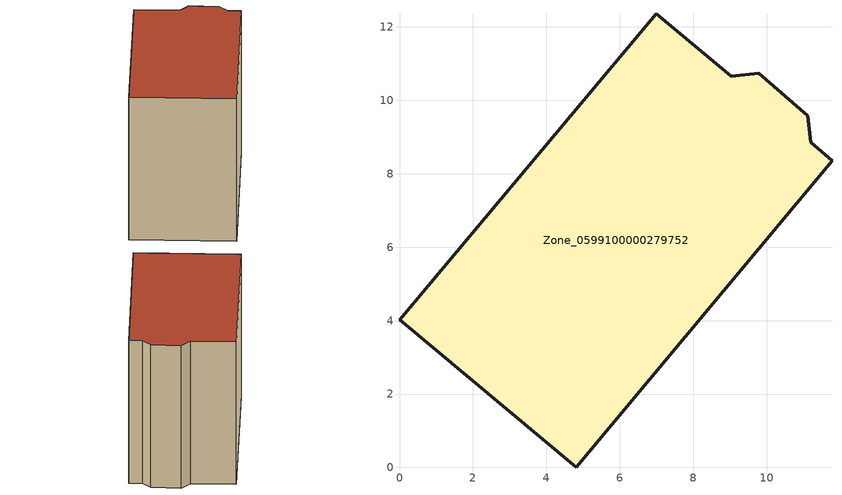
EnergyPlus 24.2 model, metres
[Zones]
Zone_0599100000279752
 floor ground (C_G): 0,4.02 6.99,12.37 9.04,10.65 9.78,10.74 11.12,9.58 11.2,8.86 11.78,8.36 4.82,0 z0
 wall outside (C_F): 4.82,0 11.78,8.36 11.2,8.86 11.12,9.58 9.78,10.74 9.04,10.65 6.99,12.37 0,4.02 4.82,0 z0:9.4
 roof outside (C_R): 6.99,12.37 0,4.02 4.82,0 11.78,8.36 11.2,8.86 11.12,9.58 9.78,10.74 9.04,10.65 z9.4
[BUILDING]
Pand.0599100000279752: North Axis=0; Terrain=City; Loads Convergence Tolerance Value=0.04; Temperature Convergence Tolerance Value=0.4; Solar Distribution=FullExterior; Maximum Number of Warmup Days=25; Minimum Number of Warmup Days=1
[Site:Location]
Rotterdam.The.Hague.AP_ZH_NLD Design_Conditions: Latitude=51.96; Longitude=4.45; Time Zone=1; Elevation=-4.5
[SITE:GROUNDTEMPERATURE:BUILDINGSURFACE]
18, 18, 18, 18, 18, 18, 18, 18, 18, 18, 18, 18
[MATERIAL] Thermal Absorptance=0.9; Solar Absorptance=0.7; Visible Absorptance=0.7
Name | Roughness | Thickness | Conductivity | Density | Specific Heat
G.TI.1946 | MediumSmooth | 0.15 | 1 | 540 | 1210
F.TI.1946 | Rough | 0.3 | 0.857143 | 1920 | 840
R.TI.1946 | MediumRough | 0.2 | 0.1 | 1500 | 1000
[CONSTRUCTION]
C_G: G.TI.1946
C_F: F.TI.1946
C_R: R.TI.1946
[ZONE]
Zone_0599100000279752: Type=1; Multiplier=1; Ceiling Height=Autocalculate; Volume=Autocalculate; Floor Area=autocalculate; Part of Total Floor Area=Yes
[ZONEINFILTRATION:DESIGNFLOWRATE]
Infil_Zone_0599100000279752: Zone or ZoneList or Space or SpaceList=Zone_0599100000279752; Schedule=AlwaysOn; Design Flow Rate Calculation Method=Flow/Area; Flow Rate per Floor Area=0.003; Constant Term Coefficient=1; Temperature Term Coefficient=0; Velocity Term Coefficient=0; Velocity Squared Term Coefficient=0
[HVACTEMPLATE:ZONE:IDEALLOADSAIRSYSTEM]
Zone_0599100000279752: Maximum Heating Supply Air Temperature=50; Minimum Cooling Supply Air Temperature=13; Maximum Heating Supply Air Humidity Ratio=0.0156; Minimum Cooling Supply Air Humidity Ratio=0.0077; Heating Limit=NoLimit; Cooling Limit=NoLimit; Dehumidification Control Type=ConstantSensibleHeatRatio; Cooling Sensible Heat Ratio=0.7; Dehumidification Setpoint=60; Humidification Control Type=None; Humidification Setpoint=30; Outdoor Air Method=None; Outdoor Air Flow Rate per Person=0.00944; Outdoor Air Flow Rate per Zone Floor Area=0; Outdoor Air Flow Rate per Zone=0; Demand Controlled Ventilation Type=None; Outdoor Air Economizer Type=NoEconomizer; Heat Recovery Type=None; Sensible Heat Recovery Effectiveness=0.7; Latent Heat Recovery Effectiveness=0.65
[ZONECONTROL:THERMOSTAT]
ThermostatControl_Zone_0599100000279752: Zone or ZoneList=Zone_0599100000279752; Control Type Schedule=DualSetpointControlType; Control 1=Thermostat_Zone_0599100000279752; Temperature Difference Between Cutout And Setpoint=0
[THERMOSTATSETPOINT:DUALSETPOINT]
Thermostat_Zone_0599100000279752: Heating Setpoint Temperature Schedule=HeatingSetpoint_Zone_0599100000279752; Cooling Setpoint Temperature Schedule=CoolingSetpoint_Zone_0599100000279752
[SCHEDULE:COMPACT]
HeatingSetpoint_Zone_0599100000279752: Through: 12/31, For: AllDays, Until: 24:00, 21
CoolingSetpoint_Zone_0599100000279752: Through: 12/31, For: AllDays, Until: 24:00, 24
DualSetpointControlType: Through: 12/31, For: AllDays, Until: 24:00, 4
AlwaysOn: Through: 12/31, For: AllDays, Until: 24:00, 1
